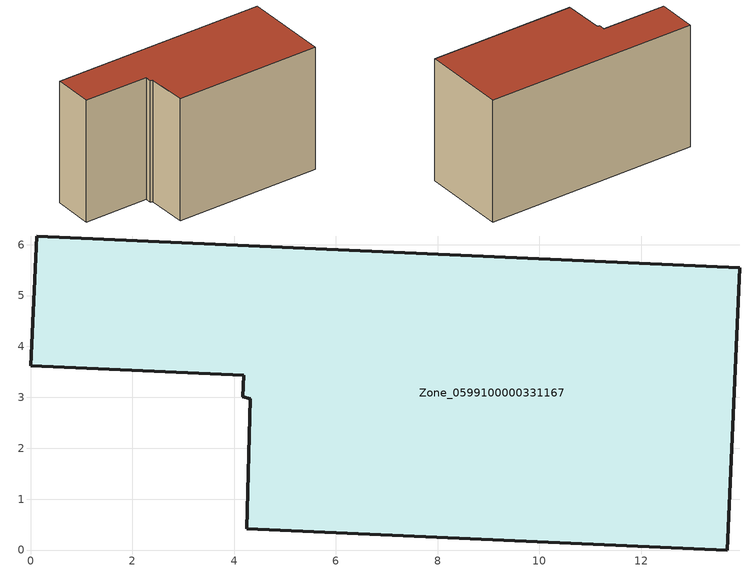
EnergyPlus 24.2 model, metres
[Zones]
Zone_0599100000331167
 floor ground (C_G): 13.94,5.55 13.69,0 4.25,0.42 4.32,2.97 4.17,3.01 4.19,3.43 0,3.62 0.12,6.17 z0.84
 wall outside (C_F): 4.19,3.43 4.17,3.01 4.32,2.97 4.25,0.42 13.69,0 13.94,5.55 0.12,6.17 0,3.62 4.19,3.43 z0.84:8.89
 roof outside (C_R): 13.69,0 13.94,5.55 0.12,6.17 0,3.62 4.19,3.43 4.17,3.01 4.32,2.97 4.25,0.42 z8.89
[BUILDING]
Pand.0599100000331167: North Axis=0; Terrain=City; Loads Convergence Tolerance Value=0.04; Temperature Convergence Tolerance Value=0.4; Solar Distribution=FullExterior; Maximum Number of Warmup Days=25; Minimum Number of Warmup Days=1
[Site:Location]
Rotterdam.The.Hague.AP_ZH_NLD Design_Conditions: Latitude=51.96; Longitude=4.45; Time Zone=1; Elevation=-4.5
[SITE:GROUNDTEMPERATURE:BUILDINGSURFACE]
18, 18, 18, 18, 18, 18, 18, 18, 18, 18, 18, 18
[MATERIAL] Thermal Absorptance=0.9; Solar Absorptance=0.7; Visible Absorptance=0.7
Name | Roughness | Thickness | Conductivity | Density | Specific Heat
G.TC.1975-1991 | MediumSmooth | 0.15 | 0.288461 | 540 | 1210
F.TC.1975-1991 | Rough | 0.3 | 0.230769 | 1920 | 840
R.TC.1975-1991 | MediumRough | 0.2 | 0.153846 | 1500 | 1000
[CONSTRUCTION]
C_G: G.TC.1975-1991
C_F: F.TC.1975-1991
C_R: R.TC.1975-1991
[ZONE]
Zone_0599100000331167: Type=1; Multiplier=1; Ceiling Height=Autocalculate; Volume=Autocalculate; Floor Area=autocalculate; Part of Total Floor Area=Yes
[ZONEINFILTRATION:DESIGNFLOWRATE]
Infil_Zone_0599100000331167: Zone or ZoneList or Space or SpaceList=Zone_0599100000331167; Schedule=AlwaysOn; Design Flow Rate Calculation Method=Flow/Area; Flow Rate per Floor Area=0.003; Constant Term Coefficient=1; Temperature Term Coefficient=0; Velocity Term Coefficient=0; Velocity Squared Term Coefficient=0
[HVACTEMPLATE:ZONE:IDEALLOADSAIRSYSTEM]
Zone_0599100000331167: Maximum Heating Supply Air Temperature=50; Minimum Cooling Supply Air Temperature=13; Maximum Heating Supply Air Humidity Ratio=0.0156; Minimum Cooling Supply Air Humidity Ratio=0.0077; Heating Limit=NoLimit; Cooling Limit=NoLimit; Dehumidification Control Type=ConstantSensibleHeatRatio; Cooling Sensible Heat Ratio=0.7; Dehumidification Setpoint=60; Humidification Control Type=None; Humidification Setpoint=30; Outdoor Air Method=None; Outdoor Air Flow Rate per Person=0.00944; Outdoor Air Flow Rate per Zone Floor Area=0; Outdoor Air Flow Rate per Zone=0; Demand Controlled Ventilation Type=None; Outdoor Air Economizer Type=NoEconomizer; Heat Recovery Type=None; Sensible Heat Recovery Effectiveness=0.7; Latent Heat Recovery Effectiveness=0.65
[ZONECONTROL:THERMOSTAT]
ThermostatControl_Zone_0599100000331167: Zone or ZoneList=Zone_0599100000331167; Control Type Schedule=DualSetpointControlType; Control 1=Thermostat_Zone_0599100000331167; Temperature Difference Between Cutout And Setpoint=0
[THERMOSTATSETPOINT:DUALSETPOINT]
Thermostat_Zone_0599100000331167: Heating Setpoint Temperature Schedule=HeatingSetpoint_Zone_0599100000331167; Cooling Setpoint Temperature Schedule=CoolingSetpoint_Zone_0599100000331167
[SCHEDULE:COMPACT]
HeatingSetpoint_Zone_0599100000331167: Through: 12/31, For: AllDays, Until: 24:00, 21
CoolingSetpoint_Zone_0599100000331167: Through: 12/31, For: AllDays, Until: 24:00, 24
DualSetpointControlType: Through: 12/31, For: AllDays, Until: 24:00, 4
AlwaysOn: Through: 12/31, For: AllDays, Until: 24:00, 1
